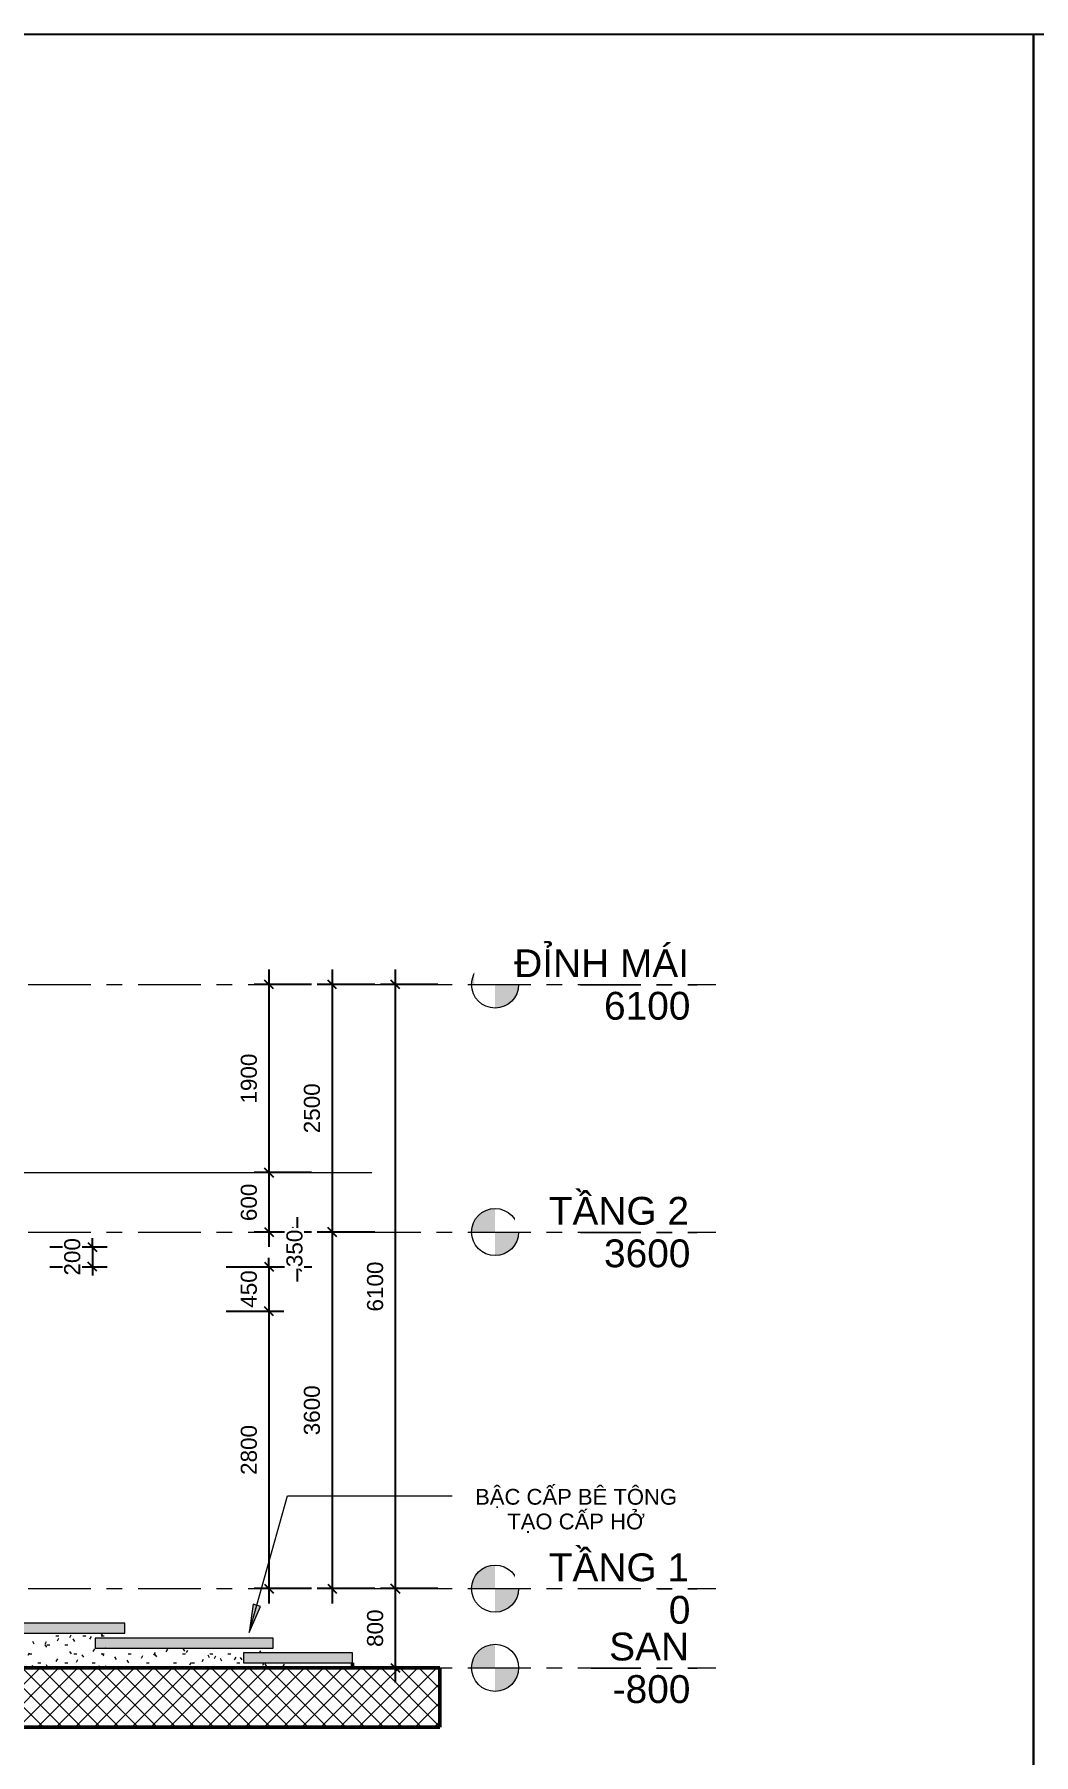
# Model space of a CAD drawing. Header units: millimetres. Extents: x 2164007 to 2324354, y -2513385 to -2308978.
# Drawn here: x 2273193 to 2283289, y -2465368 to -2447998 of the extents above; entities that cross this region are included whole.
import ezdxf

# ---------------------------------------------------------------- set-up
doc = ezdxf.new("R2010")
doc.units = ezdxf.units.MM
doc.linetypes.add('Grid Line', pattern=[22.225, 12.7, -3.175, 3.175, -3.175])
doc.linetypes.add('IMPORT-ACAD_ISO10W100 _2_', pattern=[6, 4, -1, 0, -1])
doc.layers.add('5', color=5, linetype='Continuous')
for name, color, linetype, lineweight in [('A-ANNO-DIMS', 211, 'Continuous', 9), ('A-DETL', 8, 'Continuous', 9), ('A-DETL-GENF', 8, 'Continuous', 9), ('A-DETL-THIN', 151, 'Continuous', 9), ('A-DETL-WIDE', 214, 'Continuous', 50), ('A-FLOR', 8, 'Continuous', 13), ('A-FLOR-LEVL', 8, 'Continuous', 9), ('A-FLOR-PATT', 8, 'Continuous', 13), ('G-ANNO-TEXT', 231, 'Continuous', 9), ('S-GRID', 8, 'Continuous', 9)]:
    doc.layers.add(name, color=color, linetype=linetype, lineweight=lineweight)
doc.styles.add('Arial', font='arial.ttf', dxfattribs={"height": 175.652835})
doc.styles.add('Arial_1', font='arial.ttf', dxfattribs={"height": 162.282934})
doc.styles.add('Arial_4', font='arial.ttf', dxfattribs={"height": 175.652835})
doc.dimstyles.new('Dim_dai_ca_vu', dxfattribs={"dimscale": 304.8, "dimtxt": 165, "dimasz": 0.292969, "dimexe": 0.492126, "dimexo": 0.0625, "dimgap": 0.393701, "dimtad": 1, "dimdec": 0, "dimzin": 0, "dimdsep": 46, "dimtxsty": 'Arial_1', "dimblk1": 'OBLIQUE', "dimblk2": 'OBLIQUE', "dimsah": 1, "dimcen": 0.09, "dimdle": 0.492126, "dimadec": 0, "dimazin": 0, "dimtfac": 1, "dimtdec": 4, "dimtix": 1, "dimtmove": 0, "dimatfit": 3, "dimfxl": 0.984252, "dimfxlon": 1, "dimtvp": 1, "dimtfill": 1, "dimtolj": 1, "dimtzin": 0, "dimarcsym": 2})
doc.dimstyles.new('Dim_dai_ca_vu_1', dxfattribs={"dimscale": 304.8, "dimtxt": 165, "dimasz": 0.292969, "dimexe": 0.492126, "dimexo": 0.0625, "dimgap": 0.393701, "dimtad": 1, "dimdec": 0, "dimzin": 0, "dimdsep": 46, "dimtxsty": 'Arial_1', "dimblk1": 'OBLIQUE', "dimblk2": 'OBLIQUE', "dimsah": 1, "dimcen": 0.09, "dimdle": 0.492126, "dimadec": 0, "dimazin": 0, "dimtfac": 1, "dimtdec": 4, "dimtix": 1, "dimtmove": 0, "dimatfit": 3, "dimfxl": 0.984252, "dimfxlon": 1, "dimtvp": 1, "dimtfill": 1, "dimtolj": 1, "dimtzin": 0, "dimarcsym": 2})
pattern_1 = [(0, (2263899.58, -2461242), (365.76, 91.44), [30.175, -244.145, 30.175, -244.145, -1463.04]), (0, (2263899.58, -2461242), (365.76, 91.44), [-548.64, 30.175, -518.465, 30.175, -244.145, -640.08]), (0, (2263899.58, -2461242), (365.76, 91.44), [-1371.6, 30.175, -152.705, 30.175, -427.025]), (120, (2264036.74, -2461196.28), (-262.06936, 271.03745), [30.175, -244.145, 30.175, -1707.185]), (120, (2264036.74, -2461196.28), (-262.06936, 271.03745), [-304.495, -244.145, 30.175, -518.465, -914.4]), (120, (2264036.74, -2461196.28), (-262.06936, 271.03745), [-1097.28, 30.175, -244.145, 30.175, -609.905]), (120, (2264036.74, -2461196.28), (-262.06936, 271.03745), [-1401.775, -152.705, 30.175, -427.025]), (240, (2264082.46, -2461013.4), (-103.69064, -362.47745), [30.175, -244.145, 30.175, -1707.185]), (240, (2264082.46, -2461013.4), (-103.69064, -362.47745), [-304.495, -244.145, 30.175, -518.465, -914.4]), (240, (2264082.46, -2461013.4), (-103.69064, -362.47745), [-1097.28, 30.175, -244.145, 30.175, -609.905]), (240, (2264082.46, -2461013.4), (-103.69064, -362.47745), [-1401.775, -152.705, 30.175, -427.025])]

# ---------------------------------------------------------------- blocks, each defined once
blk = doc.blocks.new('Level - Level Head - Circle-50818-MC 2-2')
at = {"layer": 'A-FLOR-LEVL'}
h = blk.add_hatch(color=256, dxfattribs=at)
edge = h.paths.add_edge_path(flags=0)
edge.add_line((15427, 0), (15189, 0))
edge.add_arc((15427, 0), 238, 90, 180, ccw=False)
edge.add_line((15427, 238), (15427, 0))
h = blk.add_hatch(color=256, dxfattribs=at)
edge = h.paths.add_edge_path(flags=0)
edge.add_line((15427, -238), (15427, 0))
edge.add_line((15427, 0), (15665, 0))
edge.add_arc((15427, 0), 238, 270, 360, ccw=False)
blk.add_circle((15427, 0), 238, dxfattribs=at)
blk = doc.blocks.new('_Oblique')
at = {"color": 0, "linetype": 'ByBlock', "lineweight": -2}
blk.add_line((-0.5, -0.5), (0.5, 0.5), dxfattribs=at)
blk = doc.blocks.new('*D562')
at = {"layer": 'A-ANNO-DIMS', "color": 0, "lineweight": -2}
for p, q in [((2275563, -2457442), (2275563, -2459642)), ((2275994, -2457592), (2275413, -2457592)), ((2275994, -2459492), (2275413, -2459492))]:
    blk.add_line(p, q, dxfattribs=at)
at = {"layer": 'Defpoints', "color": 0}
for p in [(2276013, -2457592), (2275563, -2459492), (2276013, -2459492)]:
    blk.add_point(p, dxfattribs=at)
at = {"layer": 'A-ANNO-DIMS', "color": 0, "lineweight": -2, "xscale": 89.296875, "yscale": 89.296875, "zscale": 89.296875}
for p, rotation in [((2275563, -2457592), 90), ((2275563, -2459492), 270)]:
    blk.add_blockref('_Oblique', p, dxfattribs=dict(at, rotation=rotation))
at = {"layer": 'A-ANNO-DIMS', "color": 0, "insert": (2275360, -2458542), "char_height": 162.3, "attachment_point": 5, "rotation": 90, "style": 'Arial_1', "bg_fill": 3, "box_fill_scale": 1.1, "bg_fill_color": 256, "bg_fill_true_color": 13158600, "bg_fill_transparency": 5704144}
blk.add_mtext('\\A1;1900', dxfattribs=at)
blk = doc.blocks.new('*D563')
at = {"layer": 'A-ANNO-DIMS', "color": 0, "lineweight": -2}
for p, q in [((2275563, -2459342), (2275563, -2460242)), ((2275994, -2459492), (2275413, -2459492)), ((2275994, -2460092), (2275413, -2460092))]:
    blk.add_line(p, q, dxfattribs=at)
at = {"layer": 'Defpoints', "color": 0}
for p in [(2276013, -2459492), (2275563, -2460092), (2276013, -2460092)]:
    blk.add_point(p, dxfattribs=at)
at = {"layer": 'A-ANNO-DIMS', "color": 0, "lineweight": -2, "xscale": 89.296875, "yscale": 89.296875, "zscale": 89.296875}
for p, rotation in [((2275563, -2459492), 90), ((2275563, -2460092), 270)]:
    blk.add_blockref('_Oblique', p, dxfattribs=dict(at, rotation=rotation))
at = {"layer": 'A-ANNO-DIMS', "color": 0, "insert": (2275360, -2459792), "char_height": 162.3, "attachment_point": 5, "rotation": 90, "style": 'Arial_1', "bg_fill": 3, "box_fill_scale": 1.1, "bg_fill_color": 256, "bg_fill_true_color": 13158600, "bg_fill_transparency": 7471169}
blk.add_mtext('\\A1;600', dxfattribs=at)
blk = doc.blocks.new('*D564')
at = {"layer": 'A-ANNO-DIMS', "color": 0, "lineweight": -2}
for p, q in [((2275847, -2459942), (2275847, -2460592)), ((2275994, -2460092), (2275697, -2460092)), ((2275132, -2460442), (2275997, -2460442))]:
    blk.add_line(p, q, dxfattribs=at)
at = {"layer": 'Defpoints', "color": 0}
for p in [(2276013, -2460092), (2275113, -2460442)]:
    blk.add_point(p, dxfattribs=at)
at = {"layer": 'A-ANNO-DIMS', "color": 0, "lineweight": -2, "xscale": 89.296875, "yscale": 89.296875, "zscale": 89.296875}
for p, rotation in [((2275847, -2460092), 90), ((2275847, -2460442), 270)]:
    blk.add_blockref('_Oblique', p, dxfattribs=dict(at, rotation=rotation))
at = {"layer": 'A-ANNO-DIMS', "color": 0, "insert": (2275739, -2460446), "char_height": 162.3, "attachment_point": 1, "rotation": 90, "line_spacing_factor": 0.938532, "style": 'Arial_1', "bg_fill": 3, "box_fill_scale": 1.1, "bg_fill_color": 256, "bg_fill_true_color": 13158600, "bg_fill_transparency": 2118860}
blk.add_mtext('\\A1;350', dxfattribs=at)
at = {"layer": 'Defpoints', "color": 0}
blk.add_point((2275847, -2460442), dxfattribs=at)
blk = doc.blocks.new('*D565')
at = {"layer": 'A-ANNO-DIMS', "color": 0, "lineweight": -2}
for p, q in [((2275132, -2460442), (2275713, -2460442)), ((2275563, -2460442), (2275563, -2460353)), ((2275563, -2460442), (2275563, -2460892)), ((2275132, -2460892), (2275713, -2460892)), ((2275563, -2460892), (2275563, -2460981))]:
    blk.add_line(p, q, dxfattribs=at)
at = {"layer": 'Defpoints', "color": 0}
for p in [(2275113, -2460442), (2275113, -2460892), (2275563, -2460892)]:
    blk.add_point(p, dxfattribs=at)
at = {"layer": 'A-ANNO-DIMS', "color": 0, "lineweight": -2, "xscale": 89.296875, "yscale": 89.296875, "zscale": 89.296875}
for p, rotation in [((2275563, -2460442), 270), ((2275563, -2460892), 90)]:
    blk.add_blockref('_Oblique', p, dxfattribs=dict(at, rotation=rotation))
at = {"layer": 'A-ANNO-DIMS', "color": 0, "insert": (2275360, -2460667), "char_height": 162.3, "attachment_point": 5, "rotation": 90, "style": 'Arial_1', "bg_fill": 3, "box_fill_scale": 1.1, "bg_fill_color": 256, "bg_fill_true_color": 13158600, "bg_fill_transparency": 2118860}
blk.add_mtext('\\A1;450', dxfattribs=at)
blk = doc.blocks.new('*D566')
at = {"layer": 'A-ANNO-DIMS', "color": 0, "lineweight": -2}
for p, q in [((2275563, -2460742), (2275563, -2463842)), ((2275132, -2460892), (2275713, -2460892)), ((2275994, -2463692), (2275413, -2463692))]:
    blk.add_line(p, q, dxfattribs=at)
at = {"layer": 'Defpoints', "color": 0}
for p in [(2275113, -2460892), (2275563, -2463692), (2276013, -2463692)]:
    blk.add_point(p, dxfattribs=at)
at = {"layer": 'A-ANNO-DIMS', "color": 0, "lineweight": -2, "xscale": 89.296875, "yscale": 89.296875, "zscale": 89.296875}
for p, rotation in [((2275563, -2460892), 90), ((2275563, -2463692), 270)]:
    blk.add_blockref('_Oblique', p, dxfattribs=dict(at, rotation=rotation))
at = {"layer": 'A-ANNO-DIMS', "color": 0, "insert": (2275360, -2462292), "char_height": 162.3, "attachment_point": 5, "rotation": 90, "style": 'Arial_1', "bg_fill": 3, "box_fill_scale": 1.1, "bg_fill_color": 256, "bg_fill_true_color": 13158600, "bg_fill_transparency": 2118860}
blk.add_mtext('\\A1;2800', dxfattribs=at)
blk = doc.blocks.new('*D567')
at = {"layer": 'A-ANNO-DIMS', "color": 0, "lineweight": -2}
for p, q in [((2276201, -2457442), (2276201, -2460242)), ((2276632, -2457592), (2276051, -2457592)), ((2276632, -2460092), (2276051, -2460092))]:
    blk.add_line(p, q, dxfattribs=at)
at = {"layer": 'Defpoints', "color": 0}
for p in [(2276651, -2457592), (2276201, -2460092), (2276651, -2460092)]:
    blk.add_point(p, dxfattribs=at)
at = {"layer": 'A-ANNO-DIMS', "color": 0, "lineweight": -2, "xscale": 89.296875, "yscale": 89.296875, "zscale": 89.296875}
for p, rotation in [((2276201, -2457592), 90), ((2276201, -2460092), 270)]:
    blk.add_blockref('_Oblique', p, dxfattribs=dict(at, rotation=rotation))
at = {"layer": 'A-ANNO-DIMS', "color": 0, "insert": (2275998, -2458842), "char_height": 162.3, "attachment_point": 5, "rotation": 90, "style": 'Arial_1', "bg_fill": 3, "box_fill_scale": 1.1, "bg_fill_color": 256, "bg_fill_true_color": 13158600, "bg_fill_transparency": 8564914}
blk.add_mtext('\\A1;2500', dxfattribs=at)
blk = doc.blocks.new('*D568')
at = {"layer": 'A-ANNO-DIMS', "color": 0, "lineweight": -2}
for p, q in [((2276201, -2459942), (2276201, -2463842)), ((2276632, -2460092), (2276051, -2460092)), ((2276632, -2463692), (2276051, -2463692))]:
    blk.add_line(p, q, dxfattribs=at)
at = {"layer": 'Defpoints', "color": 0}
for p in [(2276651, -2460092), (2276201, -2463692), (2276651, -2463692)]:
    blk.add_point(p, dxfattribs=at)
at = {"layer": 'A-ANNO-DIMS', "color": 0, "lineweight": -2, "xscale": 89.296875, "yscale": 89.296875, "zscale": 89.296875}
for p, rotation in [((2276201, -2460092), 90), ((2276201, -2463692), 270)]:
    blk.add_blockref('_Oblique', p, dxfattribs=dict(at, rotation=rotation))
at = {"layer": 'A-ANNO-DIMS', "color": 0, "insert": (2275998, -2461892), "char_height": 162.3, "attachment_point": 5, "rotation": 90, "style": 'Arial_1', "bg_fill": 3, "box_fill_scale": 1.1, "bg_fill_color": 256, "bg_fill_true_color": 13158600, "bg_fill_transparency": 8340895}
blk.add_mtext('\\A1;3600', dxfattribs=at)
blk = doc.blocks.new('*D569')
at = {"layer": 'A-ANNO-DIMS', "color": 0, "lineweight": -2}
for p, q in [((2276839, -2457442), (2276839, -2463842)), ((2277270, -2457592), (2276689, -2457592)), ((2277270, -2463692), (2276689, -2463692))]:
    blk.add_line(p, q, dxfattribs=at)
at = {"layer": 'Defpoints', "color": 0}
for p in [(2277289, -2457592), (2276839, -2463692), (2277289, -2463692)]:
    blk.add_point(p, dxfattribs=at)
at = {"layer": 'A-ANNO-DIMS', "color": 0, "lineweight": -2, "xscale": 89.296875, "yscale": 89.296875, "zscale": 89.296875}
for p, rotation in [((2276839, -2457592), 90), ((2276839, -2463692), 270)]:
    blk.add_blockref('_Oblique', p, dxfattribs=dict(at, rotation=rotation))
at = {"layer": 'A-ANNO-DIMS', "color": 0, "insert": (2276636, -2460642), "char_height": 162.3, "attachment_point": 5, "rotation": 90, "style": 'Arial_1', "bg_fill": 3, "box_fill_scale": 1.1, "bg_fill_color": 256, "bg_fill_true_color": 13158600, "bg_fill_transparency": 5720156}
blk.add_mtext('\\A1;6100', dxfattribs=at)
blk = doc.blocks.new('*D570')
at = {"layer": 'A-ANNO-DIMS', "color": 0, "lineweight": -2}
for p, q in [((2276839, -2463542), (2276839, -2464642)), ((2277270, -2463692), (2276689, -2463692)), ((2277270, -2464492), (2276689, -2464492))]:
    blk.add_line(p, q, dxfattribs=at)
at = {"layer": 'Defpoints', "color": 0}
for p in [(2277289, -2463692), (2276839, -2464492), (2277289, -2464492)]:
    blk.add_point(p, dxfattribs=at)
at = {"layer": 'A-ANNO-DIMS', "color": 0, "lineweight": -2, "xscale": 89.296875, "yscale": 89.296875, "zscale": 89.296875}
for p, rotation in [((2276839, -2463692), 90), ((2276839, -2464492), 270)]:
    blk.add_blockref('_Oblique', p, dxfattribs=dict(at, rotation=rotation))
at = {"layer": 'A-ANNO-DIMS', "color": 0, "insert": (2276636, -2464092), "char_height": 162.3, "attachment_point": 5, "rotation": 90, "style": 'Arial_1', "bg_fill": 3, "box_fill_scale": 1.1, "bg_fill_color": 256, "bg_fill_true_color": 13158600, "bg_fill_transparency": 5606348}
blk.add_mtext('\\A1;800', dxfattribs=at)
blk = doc.blocks.new('*D588')
at = {"layer": 'A-ANNO-DIMS', "color": 0, "lineweight": -2}
for p, q in [((2273779, -2460242), (2273779, -2460153)), ((2273348, -2460242), (2273929, -2460242)), ((2273779, -2460242), (2273779, -2460442)), ((2273348, -2460442), (2273929, -2460442)), ((2273779, -2460442), (2273779, -2460531))]:
    blk.add_line(p, q, dxfattribs=at)
at = {"layer": 'Defpoints', "color": 0}
for p in [(2273329, -2460242), (2273329, -2460442), (2273779, -2460442)]:
    blk.add_point(p, dxfattribs=at)
at = {"layer": 'A-ANNO-DIMS', "color": 0, "lineweight": -2, "xscale": 89.296875, "yscale": 89.296875, "zscale": 89.296875}
for p, rotation in [((2273779, -2460242), 270), ((2273779, -2460442), 90)]:
    blk.add_blockref('_Oblique', p, dxfattribs=dict(at, rotation=rotation))
at = {"layer": 'A-ANNO-DIMS', "color": 0, "insert": (2273576, -2460342), "char_height": 162.3, "attachment_point": 5, "rotation": 90, "style": 'Arial_1', "bg_fill": 3, "box_fill_scale": 1.1, "bg_fill_color": 256, "bg_fill_true_color": 13158600, "bg_fill_transparency": 2121956}
blk.add_mtext('\\A1;200', dxfattribs=at)

msp = doc.modelspace()

# ---------------------------------------------------------------- hatches: boundary and pattern name
at = {"layer": 'A-DETL-GENF'}
h = msp.add_hatch(dxfattribs=at)
h.set_pattern_fill('FP_7', style=0, pattern_type=2)
h.set_pattern_definition([(45, (2263899.58, -2461242), (-95.4594, 95.4594), []), (135, (2263899.58, -2461242), (-95.4594, -95.4594), [])])
h.paths.add_polyline_path([(2277291.1, -2465092), (2277291.1, -2464492), (2271106.1, -2464492), (2271106.1, -2465092), (2273767.2, -2465092)], flags=0)
h.paths.add_polyline_path([(2270906.1, -2465092), (2270906.1, -2463892), (2268721.1, -2463892), (2268721.1, -2463792), (2268706.1, -2463792), (2268706.1, -2464042), (2268506.1, -2464042), (2268506.1, -2463792), (2264806.1, -2463792), (2264806.1, -2464042), (2264606.1, -2464042), (2264606.1, -2463792), (2260306.1, -2463792), (2260306.1, -2464042), (2260106.1, -2464042), (2260106.1, -2463792), (2254321.1, -2463792), (2254321.1, -2463892), (2254306.1, -2463892), (2254306.1, -2465092), (2267728.1, -2465092)], flags=0)
h.paths.add_polyline_path([(2254106.1, -2465092), (2254106.1, -2463892), (2252006.1, -2463892), (2252006.1, -2464492), (2248506.1, -2464492), (2248506.1, -2465092), (2249610.8, -2465092)], flags=0)
for points in [[(2274106.1, -2464142), (2274106.1, -2464042), (2272406.1, -2464042), (2272406.1, -2464142), (2273767.2, -2464142)], [(2275606.1, -2464292), (2275606.1, -2464192), (2273806.1, -2464192), (2273806.1, -2464292)], [(2276406.1, -2464442), (2276406.1, -2464342), (2275306.1, -2464342), (2275306.1, -2464442)]]:
    msp.add_hatch(color=7, dxfattribs=at).paths.add_polyline_path(points, flags=0)
at = {"layer": 'A-FLOR-PATT', "lineweight": 9}
h = msp.add_hatch(dxfattribs=at)
h.set_pattern_fill('FP_3', color=256, style=0, pattern_type=2)
h.set_pattern_definition(pattern_1)
h.paths.add_polyline_path([(2274106.1, -2464492), (2274106.1, -2464292), (2273806.1, -2464292), (2273806.1, -2464192), (2274106.1, -2464192), (2274106.1, -2464142), (2272706.1, -2464142), (2272706.1, -2464492), (2273806.1, -2464492)], flags=0)
h = msp.add_hatch(dxfattribs=at)
h.set_pattern_fill('FP_3', color=256, style=0, pattern_type=2)
h.set_pattern_definition(pattern_1)
h.paths.add_polyline_path([(2274106.1, -2464492), (2274906.1, -2464492), (2274906.1, -2464342), (2275606.1, -2464342), (2275606.1, -2464292), (2274106.1, -2464292)], flags=0)
h = msp.add_hatch(dxfattribs=at)
h.set_pattern_fill('FP_3', color=256, style=0, pattern_type=2)
h.set_pattern_definition(pattern_1)
h.paths.add_polyline_path([(2274906.1, -2464492), (2276406.1, -2464492), (2276406.1, -2464442), (2275306.1, -2464442), (2275306.1, -2464342), (2274906.1, -2464342)], flags=0)

# ---------------------------------------------------------------- linework, layer by layer
at = {"layer": '5'}
for points in [[(2242592.6, -2476776.3), (2283289.3, -2476776.3), (2283289.3, -2447998), (2242592.6, -2447998)], [(2283289.3, -2476776.3), (2323985.9, -2476776.3), (2323985.9, -2447998), (2283289.3, -2447998)]]:
    msp.add_lwpolyline(points, close=True, dxfattribs=at)
at = {"layer": 'A-DETL', "linetype": 'IMPORT-ACAD_ISO10W100 _2_'}
msp.add_line((2272006.1, -2459492), (2276606.1, -2459492), dxfattribs=at)
at = {"layer": 'A-DETL-THIN'}
for p, q in [((2274106.1, -2464042), (2272406.1, -2464042)), ((2272406.1, -2464142), (2274106.1, -2464142)), ((2274106.1, -2464142), (2274106.1, -2464042)), ((2273806.1, -2464192), (2273806.1, -2464292)), ((2275606.1, -2464192), (2273806.1, -2464192)), ((2273806.1, -2464292), (2275606.1, -2464292)), ((2275606.1, -2464292), (2275606.1, -2464192)), ((2275306.1, -2464342), (2275306.1, -2464442)), ((2276406.1, -2464342), (2275306.1, -2464342)), ((2275306.1, -2464442), (2276406.1, -2464442)), ((2276406.1, -2464442), (2276406.1, -2464342))]:
    msp.add_line(p, q, dxfattribs=at)
at = {"layer": 'A-DETL-WIDE'}
for p, q in [((2277291.1, -2464492), (2271106.1, -2464492)), ((2277291.1, -2465092), (2277291.1, -2464492)), ((2271106.1, -2465092), (2277291.1, -2465092))]:
    msp.add_line(p, q, dxfattribs=at)
at = {"layer": 'A-FLOR', "lineweight": 50}
msp.add_line((2276406.1, -2464492), (2276406.1, -2464442), dxfattribs=at)

# ---------------------------------------------------------------- block references
at = {"layer": 'S-GRID', "linetype": 'Grid Line', "ltscale": 50}
for p in [(2262421, -2457592), (2262421, -2460092), (2262421, -2463692), (2262421, -2464492)]:
    msp.add_blockref('Level - Level Head - Circle-50818-MC 2-2', p, dxfattribs=at)

# ---------------------------------------------------------------- next in the draw order: texts
at = {"layer": 'S-GRID', "linetype": 'Grid Line', "ltscale": 50, "char_height": 281.04, "attachment_point": 3, "line_spacing_factor": 0.938532, "style": 'Arial', "bg_fill": 3, "box_fill_scale": 1.25, "bg_fill_color": 0, "bg_fill_transparency": 0}
for s, insert, width in [('ĐỈNH MÁI', (2279807.7, -2457236.7), 2098.548), ('TẦNG 2', (2279807.7, -2459736.7), 1687.068), ('TẦNG 1', (2279807.7, -2463336.7), 1687.068)]:
    msp.add_mtext(s, dxfattribs=dict(at, insert=insert, width=width))

# ---------------------------------------------------------------- next in the draw order: texts
at = {"layer": 'S-GRID', "linetype": 'Grid Line', "ltscale": 50, "attachment_point": 3, "line_spacing_factor": 0.938532, "style": 'Arial', "bg_fill": 3, "box_fill_scale": 1.25, "bg_fill_color": 0, "bg_fill_transparency": 0}
for s, insert, char_height, width in [('6100', (2279821.7, -2457666.1), 281.04, 1042.416), ('3600', (2279821.7, -2460166.1), 281.04, 1042.416), ('\\fArial|b0|i0|c163|p34|;0', (2279821.7, -2463766.1), 281.045, 260.604)]:
    msp.add_mtext(s, dxfattribs=dict(at, insert=insert, char_height=char_height, width=width))

# ---------------------------------------------------------------- next in the draw order: linework, layer by layer
at = {"layer": 'S-GRID', "linetype": 'Grid Line', "ltscale": 50}
for p, q in [((2247570, -2457592), (2280078, -2457592)), ((2247570, -2460092), (2280078, -2460092)), ((2247570, -2463692), (2280078, -2463692))]:
    msp.add_line(p, q, dxfattribs=at)

# ---------------------------------------------------------------- next in the draw order: texts
at = {"layer": 'S-GRID', "linetype": 'Grid Line', "ltscale": 50, "insert": (2279807.7, -2464136.7), "char_height": 281.04, "width": 960.12, "attachment_point": 3, "line_spacing_factor": 0.938532, "style": 'Arial', "bg_fill": 3, "box_fill_scale": 1.25, "bg_fill_color": 0, "bg_fill_transparency": 0}
msp.add_mtext('SAN', dxfattribs=at)

# ---------------------------------------------------------------- next in the draw order: texts
at = {"layer": 'S-GRID', "linetype": 'Grid Line', "ltscale": 50, "insert": (2279821.7, -2464566.1), "char_height": 281.04, "width": 936.117, "attachment_point": 3, "line_spacing_factor": 0.938532, "style": 'Arial', "bg_fill": 3, "box_fill_scale": 1.25, "bg_fill_color": 0, "bg_fill_transparency": 0}
msp.add_mtext('-800', dxfattribs=at)

# ---------------------------------------------------------------- next in the draw order: dimensions: what is measured, and where the dimension line sits
at = {"layer": 'A-ANNO-DIMS'}
for base, p1, p2, override, picture, middle in [((2275563, -2459492), (2276013, -2457592), (2276013, -2459492), {"dimpost": '<>', "dimfxl": 1900}, '*D562', (2275360.1, -2458542)), ((2273779.2, -2460442), (2273329.2, -2460242), (2273329.2, -2460442), {"dimpost": '<>', "dimfxl": 200}, '*D588', (2273576.4, -2460342))]:
    dim = msp.add_linear_dim(base=base, p1=p1, p2=p2, angle=90, dimstyle='Dim_dai_ca_vu', override=override, dxfattribs=at)
    dim.commit()
    dim.dimension.update_dxf_attribs({"geometry": picture, "text_midpoint": middle})

# ---------------------------------------------------------------- next in the draw order: linework, layer by layer
at = {"layer": 'S-GRID', "linetype": 'Grid Line', "ltscale": 50}
msp.add_line((2247570, -2464492), (2280078, -2464492), dxfattribs=at)

# ---------------------------------------------------------------- next in the draw order: dimensions: what is measured, and where the dimension line sits
at = {"layer": 'A-ANNO-DIMS'}
dim = msp.add_linear_dim(base=(2275563, -2460092), p1=(2276013, -2459492), p2=(2276013, -2460092), angle=90, dimstyle='Dim_dai_ca_vu', override={"dimpost": '<>', "dimfxl": 600}, dxfattribs=at)
dim.commit()
dim.dimension.update_dxf_attribs({"geometry": '*D563', "text_midpoint": (2275360.1, -2459792)})

# ---------------------------------------------------------------- next in the draw order: dimensions: what is measured, and where the dimension line sits
dim = msp.add_linear_dim(base=(2275846.9, -2460442), p1=(2276013, -2460092), p2=(2275113, -2460442), angle=90, dimstyle='Dim_dai_ca_vu_1', override={"dimpost": '<>', "dimfxl": 965.660396}, dxfattribs=at)
dim.commit()
dim.dimension.update_dxf_attribs({"geometry": '*D564', "text_midpoint": (2275846.9, -2460267), "dimtype": 128, "text_rotation": 90})

# ---------------------------------------------------------------- next in the draw order: dimensions: what is measured, and where the dimension line sits
for base, p1, p2, override, picture, middle in [((2276201.3, -2460092), (2276651.3, -2457592), (2276651.3, -2460092), {"dimpost": '<>', "dimfxl": 2500}, '*D567', (2275998.5, -2458842)), ((2275563, -2460892), (2275113, -2460442), (2275113, -2460892), {"dimpost": '<>', "dimfxl": 450}, '*D565', (2275360.1, -2460667))]:
    dim = msp.add_linear_dim(base=base, p1=p1, p2=p2, angle=90, dimstyle='Dim_dai_ca_vu', override=override, dxfattribs=at)
    dim.commit()
    dim.dimension.update_dxf_attribs({"geometry": picture, "text_midpoint": middle})

# ---------------------------------------------------------------- next in the draw order: dimensions: what is measured, and where the dimension line sits
dim = msp.add_linear_dim(base=(2275563, -2463692), p1=(2275113, -2460892), p2=(2276013, -2463692), angle=90, dimstyle='Dim_dai_ca_vu', override={"dimpost": '<>', "dimfxl": 2941.088234}, dxfattribs=at)
dim.commit()
dim.dimension.update_dxf_attribs({"geometry": '*D566', "text_midpoint": (2275360.1, -2462292)})

# ---------------------------------------------------------------- next in the draw order: hatches: boundary and pattern name
at = {"layer": 'G-ANNO-TEXT'}
msp.add_hatch(color=7, dxfattribs=at).paths.add_polyline_path([(2275362.5, -2464136.1), (2275476.1, -2463871.2), (2275403.7, -2463850.8)], flags=0)

# ---------------------------------------------------------------- next in the draw order: linework, layer by layer
at = {"layer": 'G-ANNO-TEXT', "color": 7}
for p, q in [((2275362.5, -2464136.1), (2275750.7, -2462756.3)), ((2275403.7, -2463850.8), (2275362.5, -2464136.1)), ((2275362.5, -2464136.1), (2275476.1, -2463871.2)), ((2275476.1, -2463871.2), (2275403.7, -2463850.8))]:
    msp.add_line(p, q, dxfattribs=at)

# ---------------------------------------------------------------- next in the draw order: dimensions: what is measured, and where the dimension line sits
at = {"layer": 'A-ANNO-DIMS'}
dim = msp.add_linear_dim(base=(2276201.3, -2463692), p1=(2276651.3, -2460092), p2=(2276651.3, -2463692), angle=90, dimstyle='Dim_dai_ca_vu', override={"dimpost": '<>', "dimfxl": 3600}, dxfattribs=at)
dim.commit()
dim.dimension.update_dxf_attribs({"geometry": '*D568', "text_midpoint": (2275998.4, -2461892)})

# ---------------------------------------------------------------- next in the draw order: dimensions: what is measured, and where the dimension line sits
dim = msp.add_linear_dim(base=(2276838.9, -2463692), p1=(2277288.9, -2457592), p2=(2277288.9, -2463692), angle=90, dimstyle='Dim_dai_ca_vu', override={"dimpost": '<>', "dimfxl": 6100}, dxfattribs=at)
dim.commit()
dim.dimension.update_dxf_attribs({"geometry": '*D569', "text_midpoint": (2276636.1, -2460642)})

# ---------------------------------------------------------------- next in the draw order: linework, layer by layer
at = {"layer": 'G-ANNO-TEXT', "color": 7}
msp.add_line((2275750.7, -2462756.3), (2277474.9, -2462756.3), dxfattribs=at)

# ---------------------------------------------------------------- next in the draw order: dimensions: what is measured, and where the dimension line sits
at = {"layer": 'A-ANNO-DIMS'}
dim = msp.add_linear_dim(base=(2276838.9, -2464492), p1=(2277288.9, -2463692), p2=(2277288.9, -2464492), angle=90, dimstyle='Dim_dai_ca_vu', override={"dimpost": '<>', "dimfxl": 800}, dxfattribs=at)
dim.commit()
dim.dimension.update_dxf_attribs({"geometry": '*D570', "text_midpoint": (2276636.1, -2464092)})

# ---------------------------------------------------------------- next in the draw order: texts
at = {"layer": 'G-ANNO-TEXT', "color": 7, "insert": (2278666.2, -2462685.4), "char_height": 159.332, "width": 2420.185, "attachment_point": 2, "line_spacing_factor": 0.938532, "style": 'Arial_4', "bg_fill": 3, "box_fill_scale": 1.25, "bg_fill_color": 0, "bg_fill_transparency": 0}
msp.add_mtext('BẬC CẤP BÊ TÔNG\\PTẠO CẤP HỞ', dxfattribs=at)

doc.saveas('drawing.dxf')
